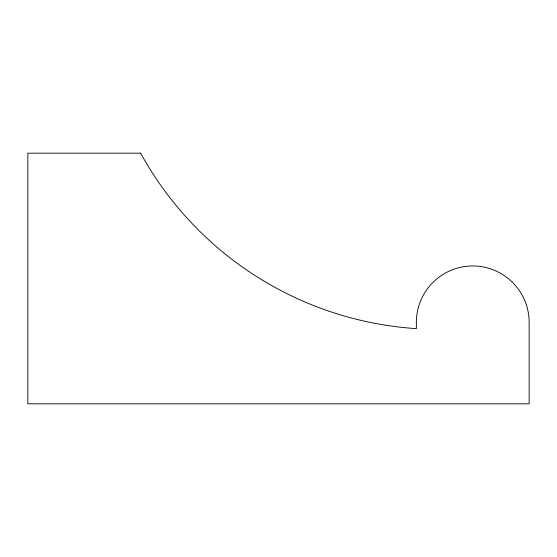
<?xml version="1.0" encoding="UTF-8"?>
<svg xmlns="http://www.w3.org/2000/svg" width="557" height="557" viewBox="0 0 557 557"><rect width="100%" height="100%" fill="white"/><g stroke="black" fill="none" stroke-linecap="round" stroke-linejoin="round"><path stroke-width="0.84" d="M140.643 153.175L27.85 153.175L27.85 403.825L529.15 403.825L529.15 322.364A56.396 56.396 0 0 0 472.754 265.968A56.396 56.396 0 0 0 416.358 322.364L416.358 328.63A340.132 340.132 0 0 1 140.643 153.175"/></g></svg>
